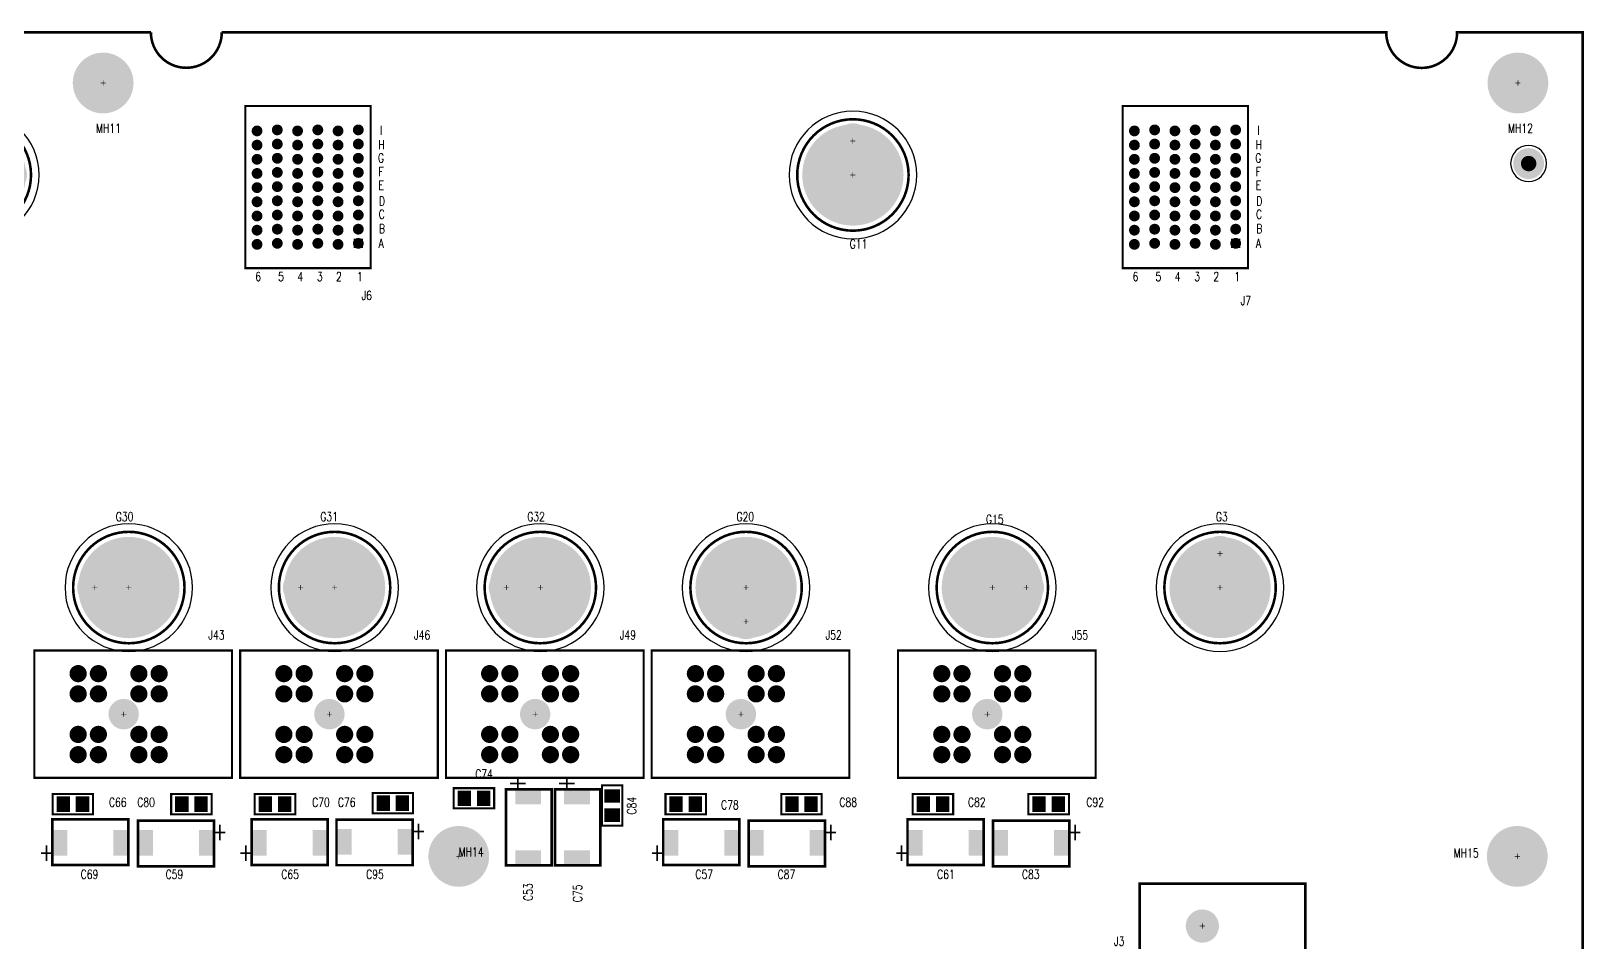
# Model space of a CAD drawing. Extents: x -1 to 432, y 0 to 280.
# Drawn here: x 278.6 to 431.9, y 189.6 to 279.5 of the extents above; entities that cross this region are included whole.
import ezdxf

# ---------------------------------------------------------------- set-up
doc = ezdxf.new("R2010")
doc.units = 0
doc.linetypes.add('KEEPOUT_00011000$0', pattern=[2, 1, 1])
doc.linetypes.add('KEEPOUT_00011110$0', pattern=[2, 1, 1])
for name, color, linetype in [('BOARD_OUTLINE_00', 2, 'CONTINUOUS'), ('DRIL_NPLTE_THRU_01', 176, 'CONTINUOUS'), ('DRIL_PLTE_THRU_01', 176, 'CONTINUOUS'), ('DRIL_SYMBOL', 2, 'CONTINUOUS'), ('KEEPOUT_-1', 2, 'CONTINUOUS'), ('PADS_INNER', 5, 'CONTINUOUS'), ('PADS_TOP', 5, 'CONTINUOUS'), ('PADS_XR_21', 4, 'CONTINUOUS'), ('PADS_XR_22', 4, 'CONTINUOUS'), ('PADS_XR_23', 4, 'CONTINUOUS'), ('PADS_XR_28', 4, 'CONTINUOUS'), ('PART_NAME_26', 255, 'CONTINUOUS'), ('PART_TOP_2DLINE_26', 222, 'CONTINUOUS'), ('PART_TOP_TEXT_26', 222, 'CONTINUOUS')]:
    doc.layers.add(name, color=color, linetype=linetype)
doc.styles.add('W0$127', font='simplex', dxfattribs={"width": 0.75})
doc.styles.add('W0$254', font='simplex', dxfattribs={"width": 0.75})

# ---------------------------------------------------------------- blocks, each defined once
blk = doc.blocks.new('BOARD_30791')
at = {"layer": 'BOARD_OUTLINE_00', "const_width": 0.254}
blk.add_lwpolyline([(0, 0), (431.8, 0), (431.8, 55.96999), (429.8, 55.96999, -1), (429.8, 62.96999), (431.8, 62.96999), (431.8, 165.94328), (429.79848, 165.94328, -1), (429.79848, 172.96638), (431.8, 172.96638), (431.8, 279.4), (419.4, 279.4), (419.40226, 279.39, -1), (412.4, 279.39), (412.4, 279.4), (297.399964, 279.4, -1), (290.399978, 279.4), (139.400026, 279.4, -1)], format="xyb", dxfattribs=at)
blk = doc.blocks.new('PART_BODY_TOP_1')
at = {"layer": 'KEEPOUT_-1', "linetype": 'KEEPOUT_00011000$0'}
blk.add_lwpolyline([(-6.3, 0, 1), (6.3, 0, 1)], format="xyb", close=True, dxfattribs=at)
at = {"layer": 'PART_TOP_2DLINE_26', "const_width": 0.254}
blk.add_lwpolyline([(5.5, 0, 1), (-5.5, 0, 1)], format="xyb", close=True, dxfattribs=at)
blk = doc.blocks.new('DRIL_SYMBOL_5$15')
at = {"layer": 'DRIL_SYMBOL', "const_width": 0.0508}
for points in [[(-0.254, 0), (0.254, 0)], [(0, -0.254), (0, 0.254)]]:
    blk.add_lwpolyline(points, dxfattribs=at)
blk = doc.blocks.new('DRIL_HOLE_5$15')
at = {"const_width": 2.575}
blk.add_lwpolyline([(-1.2875, 0, 1), (1.2875, 0, 1)], format="xyb", close=True, dxfattribs=at)
blk.add_blockref('DRIL_SYMBOL_5$15', (0, 0))
blk = doc.blocks.new('PAD_0')
at = {"const_width": 5}
blk.add_lwpolyline([(0, -2.5, 1), (0, 2.5, 1)], format="xyb", close=True, dxfattribs=at)
blk = doc.blocks.new('STK_TOP_181')
at = {"layer": 'DRIL_PLTE_THRU_01'}
blk.add_blockref('DRIL_HOLE_5$15', (0, 0), dxfattribs=at)
at = {"layer": 'PADS_INNER'}
blk.add_blockref('PAD_0', (0, 0), dxfattribs=at)
at = {"layer": 'PADS_TOP'}
blk.add_blockref('PAD_0', (0, 0), dxfattribs=at)
blk = doc.blocks.new('DRIL_SYMBOL_2$55')
at = {"layer": 'DRIL_SYMBOL', "const_width": 0.0508}
for points in [[(-0.254, 0), (0.254, 0)], [(0, -0.254), (0, 0.254)]]:
    blk.add_lwpolyline(points, dxfattribs=at)
blk = doc.blocks.new('DRIL_HOLE_2$55')
at = {"const_width": 1.275}
blk.add_lwpolyline([(-0.6375, 0, 1), (0.6375, 0, 1)], format="xyb", close=True, dxfattribs=at)
blk.add_blockref('DRIL_SYMBOL_2$55', (0, 0))
blk = doc.blocks.new('PAD_1')
at = {"const_width": 1.75}
blk.add_lwpolyline([(0, -0.875, 1), (0, 0.875, 1)], format="xyb", close=True, dxfattribs=at)
blk = doc.blocks.new('STK_TOP_182')
at = {"layer": 'DRIL_PLTE_THRU_01'}
blk.add_blockref('DRIL_HOLE_2$55', (0, 0), dxfattribs=at)
at = {"layer": 'PADS_INNER'}
blk.add_blockref('PAD_1', (0, 0), dxfattribs=at)
at = {"layer": 'PADS_TOP'}
blk.add_blockref('PAD_1', (0, 0), dxfattribs=at)
blk = doc.blocks.new('SYM_TOP_3')
for name, p in [('PART_BODY_TOP_1', (0, 0)), ('STK_TOP_181', (0, 0)), ('STK_TOP_182', (3.35, 0))]:
    blk.add_blockref(name, p)
blk = doc.blocks.new('PART_TOP_1')
blk.add_blockref('SYM_TOP_3', (0, 0))
at = {"layer": 'PART_NAME_26', "style": 'W0$127', "width": 0.75}
blk.add_text('G11', height=0.889, rotation=270, dxfattribs=at).set_placement((-7.26, 0.32))
blk = doc.blocks.new('PART_TOP_4')
blk.add_blockref('SYM_TOP_3', (0, 0))
at = {"layer": 'PART_NAME_26', "style": 'W0$127', "width": 0.75}
blk.add_text('G15', height=0.889, dxfattribs=at).set_placement((-0.628, 6.296))
blk = doc.blocks.new('PART_TOP_10')
blk.add_blockref('SYM_TOP_3', (0, 0))
at = {"layer": 'PART_NAME_26', "style": 'W0$127', "width": 0.75}
blk.add_text('G20', height=0.889, rotation=90, dxfattribs=at).set_placement((-6.55, -0.946))
blk = doc.blocks.new('PART_TOP_20')
blk.add_blockref('SYM_TOP_3', (0, 0))
at = {"layer": 'PART_NAME_26', "style": 'W0$127', "width": 0.75}
blk.add_text('G3', height=0.889, rotation=270, dxfattribs=at).set_placement((6.55, 0.412))
blk = doc.blocks.new('PART_TOP_21')
blk.add_blockref('SYM_TOP_3', (0, 0))
at = {"layer": 'PART_NAME_26', "style": 'W0$127', "width": 0.75}
blk.add_text('G30', height=0.889, rotation=180, dxfattribs=at).set_placement((1.29, -6.55))
blk = doc.blocks.new('PART_TOP_22')
blk.add_blockref('SYM_TOP_3', (0, 0))
at = {"layer": 'PART_NAME_26', "style": 'W0$127', "width": 0.75}
blk.add_text('G31', height=0.889, rotation=180, dxfattribs=at).set_placement((1.41, -6.55))
blk = doc.blocks.new('PART_TOP_23')
blk.add_blockref('SYM_TOP_3', (0, 0))
at = {"layer": 'PART_NAME_26', "style": 'W0$127', "width": 0.75}
blk.add_text('G32', height=0.889, rotation=180, dxfattribs=at).set_placement((1.29, -6.55))
blk = doc.blocks.new('PART_TOP_33')
blk.add_blockref('SYM_TOP_3', (0, 0))
at = {"layer": 'PART_NAME_26', "style": 'W0$127', "width": 0.75}
blk.add_text('G9', height=0.889, dxfattribs=at).set_placement((-0.518, -7.764))
blk = doc.blocks.new('SMOOTH_0$2032')
at = {"const_width": 0.1016}
blk.add_lwpolyline([(-0.0508, 0, 1), (0.0508, 0, 1)], format="xyb", close=True, dxfattribs=at)
blk = doc.blocks.new('PART_BODY_TOP_2')
at = {"layer": 'PART_TOP_2DLINE_26', "const_width": 0.2032}
blk.add_lwpolyline([(-6.2, 8), (6.2, 8), (6.2, -8), (-6.2, -8)], close=True, dxfattribs=at)
at = {"layer": 'PART_TOP_2DLINE_26'}
for p in [(-6.2, 8), (6.2, 8), (-6.2, -8), (6.2, -8)]:
    blk.add_blockref('SMOOTH_0$2032', p, dxfattribs=at)
at = {"layer": 'PART_TOP_TEXT_26', "style": 'W0$127', "width": 0.75}
for s, p in [('H', (6.9342, 3.7592)), ('I', (7.112, 5.1562)), ('G', (6.9088, 2.4384)), ('F', (6.9596, 1.0668)), ('E', (6.9596, -0.254)), ('D', (7.0104, -1.8288)), ('C', (6.985, -3.1242)), ('B', (7.0104, -4.5466)), ('A', (6.9596, -5.9944)), ('6', (-5.207, -9.271)), ('5', (-2.9464, -9.271)), ('4', (-1.0414, -9.271)), ('3', (0.889, -9.271)), ('2', (2.7686, -9.271)), ('1', (4.8514, -9.271))]:
    blk.add_text(s, height=0.889, dxfattribs=at).set_placement(p)
blk = doc.blocks.new('DRIL_SYMBOL_0$5')
at = {"layer": 'DRIL_SYMBOL', "const_width": 0.0508}
for points in [[(-0.254, 0), (0.254, 0)], [(0, -0.254), (0, 0.254)]]:
    blk.add_lwpolyline(points, dxfattribs=at)
blk = doc.blocks.new('DRIL_HOLE_0$5')
at = {"const_width": 0.25}
blk.add_lwpolyline([(-0.125, 0, 1), (0.125, 0, 1)], format="xyb", close=True, dxfattribs=at)
blk.add_blockref('DRIL_SYMBOL_0$5', (0, 0))
blk = doc.blocks.new('PAD_2')
at = {"const_width": 0.4572}
blk.add_lwpolyline([(0, -0.2286, 1), (0, 0.2286, 1)], format="xyb", close=True, dxfattribs=at)
blk = doc.blocks.new('PAD_3')
at = {"const_width": 0.5334}
blk.add_lwpolyline([(0, -0.2667, 1), (0, 0.2667, 1)], format="xyb", close=True, dxfattribs=at)
blk = doc.blocks.new('STK_TOP_374')
at = {"layer": 'DRIL_PLTE_THRU_01'}
blk.add_blockref('DRIL_HOLE_0$5', (0, 0), dxfattribs=at)
at = {"layer": 'PADS_INNER'}
blk.add_blockref('PAD_2', (0, 0), dxfattribs=at)
at = {"layer": 'PADS_TOP'}
blk.add_blockref('PAD_2', (0, 0), dxfattribs=at)
at = {"layer": 'PADS_XR_21'}
blk.add_blockref('PAD_3', (0, 0), dxfattribs=at)
at = {"layer": 'PADS_XR_28'}
blk.add_blockref('PAD_3', (0, 0), dxfattribs=at)
blk = doc.blocks.new('PAD_4')
at = {"const_width": 0.9144}
blk.add_lwpolyline([(-0.4572, 0), (0.4572, 0)], dxfattribs=at)
blk = doc.blocks.new('STK_TOP_377')
at = {"layer": 'DRIL_PLTE_THRU_01'}
blk.add_blockref('DRIL_HOLE_0$5', (0, 0), dxfattribs=at)
at = {"layer": 'PADS_INNER'}
blk.add_blockref('PAD_2', (0, 0), dxfattribs=at)
at = {"layer": 'PADS_TOP'}
blk.add_blockref('PAD_4', (0, 0), dxfattribs=at)
at = {"layer": 'PADS_XR_21'}
blk.add_blockref('PAD_3', (0, 0), dxfattribs=at)
at = {"layer": 'PADS_XR_28'}
blk.add_blockref('PAD_3', (0, 0), dxfattribs=at)
blk = doc.blocks.new('SYM_TOP_4')
for name, p in [('PART_BODY_TOP_2', (0, 0)), ('STK_TOP_374', (-3.029204, 5.65)), ('STK_TOP_374', (0.970788, 5.65)), ('STK_TOP_374', (4.97078, 5.65)), ('STK_TOP_374', (-5.0292, 5.55)), ('STK_TOP_374', (-5.0292, 4.15)), ('STK_TOP_374', (-3.029204, 4.25)), ('STK_TOP_374', (-1.029208, 5.55)), ('STK_TOP_374', (-1.029208, 4.15)), ('STK_TOP_374', (0.970788, 4.25)), ('STK_TOP_374', (2.970784, 5.55)), ('STK_TOP_374', (2.970784, 4.15)), ('STK_TOP_374', (4.97078, 4.25)), ('STK_TOP_374', (-5.0292, 2.75)), ('STK_TOP_374', (-3.029204, 2.85)), ('STK_TOP_374', (-1.029208, 2.75)), ('STK_TOP_374', (0.970788, 2.85)), ('STK_TOP_374', (2.970784, 2.75)), ('STK_TOP_374', (4.97078, 2.85)), ('STK_TOP_374', (-5.0292, 1.35)), ('STK_TOP_374', (-3.029204, 1.45)), ('STK_TOP_374', (-1.029208, 1.35)), ('STK_TOP_374', (0.970788, 1.45)), ('STK_TOP_374', (2.970784, 1.35)), ('STK_TOP_374', (4.97078, 1.45)), ('STK_TOP_374', (-5.0292, -0.05)), ('STK_TOP_374', (-3.029204, 0.05)), ('STK_TOP_374', (-1.029208, -0.05)), ('STK_TOP_374', (0.970788, 0.05)), ('STK_TOP_374', (2.970784, -0.05)), ('STK_TOP_374', (4.97078, 0.05)), ('STK_TOP_374', (-5.0292, -1.45)), ('STK_TOP_374', (-3.029204, -1.35)), ('STK_TOP_374', (-1.029208, -1.45)), ('STK_TOP_374', (0.970788, -1.35)), ('STK_TOP_374', (2.970784, -1.45)), ('STK_TOP_374', (4.97078, -1.35)), ('STK_TOP_374', (-5.0292, -2.85)), ('STK_TOP_374', (-3.029204, -2.75)), ('STK_TOP_374', (-1.029208, -2.85)), ('STK_TOP_374', (0.970788, -2.75)), ('STK_TOP_374', (2.970784, -2.85)), ('STK_TOP_374', (4.97078, -2.75)), ('STK_TOP_374', (-5.0292, -4.25)), ('STK_TOP_374', (-3.029204, -4.15)), ('STK_TOP_374', (-1.029208, -4.25)), ('STK_TOP_374', (0.970788, -4.15)), ('STK_TOP_374', (2.970784, -4.25)), ('STK_TOP_374', (4.97078, -4.15)), ('STK_TOP_374', (-5.0292, -5.65)), ('STK_TOP_374', (-3.029204, -5.55)), ('STK_TOP_374', (-1.029208, -5.65)), ('STK_TOP_374', (0.970788, -5.55)), ('STK_TOP_374', (2.970784, -5.65)), ('STK_TOP_377', (4.97078, -5.55))]:
    blk.add_blockref(name, p)
blk = doc.blocks.new('PART_TOP_36')
blk.add_blockref('SYM_TOP_4', (0, 0))
at = {"layer": 'PART_NAME_26', "style": 'W0$127', "width": 0.75}
blk.add_text('J6', height=0.889, dxfattribs=at).set_placement((5.29, -11.136))
blk = doc.blocks.new('PART_TOP_37')
blk.add_blockref('SYM_TOP_4', (0, 0))
at = {"layer": 'PART_NAME_26', "style": 'W0$127', "width": 0.75}
blk.add_text('J7', height=0.889, dxfattribs=at).set_placement((5.458, -11.644))
blk = doc.blocks.new('SMOOTH_0$254')
at = {"const_width": 0.127}
blk.add_lwpolyline([(-0.0635, 0, 1), (0.0635, 0, 1)], format="xyb", close=True, dxfattribs=at)
blk = doc.blocks.new('PART_BODY_TOP_8')
at = {"layer": 'PART_TOP_2DLINE_26', "const_width": 0.254}
blk.add_lwpolyline([(-68.960746, 10.181336), (4.191254, 10.181336), (4.191254, -6.201664), (-68.960746, -6.201664)], close=True, dxfattribs=at)
at = {"layer": 'PART_TOP_2DLINE_26'}
for p in [(-68.960746, 10.181336), (4.191254, 10.181336), (-68.960746, -6.201664), (4.191254, -6.201664)]:
    blk.add_blockref('SMOOTH_0$254', p, dxfattribs=at)
blk = doc.blocks.new('DRIL_SYMBOL_1$01981')
at = {"layer": 'DRIL_SYMBOL', "const_width": 0.0508}
for points in [[(-0.254, 0), (0.254, 0)], [(0, -0.254), (0, 0.254)]]:
    blk.add_lwpolyline(points, dxfattribs=at)
blk = doc.blocks.new('DRIL_HOLE_1$01981')
at = {"const_width": 0.509905}
blk.add_lwpolyline([(-0.254952, 0, 1), (0.254952, 0, 1)], format="xyb", close=True, dxfattribs=at)
blk.add_blockref('DRIL_SYMBOL_1$01981', (0, 0))
blk = doc.blocks.new('PAD_8')
at = {"const_width": 0.827405}
blk.add_lwpolyline([(0, -0.413702, 1), (0, 0.413702, 1)], format="xyb", close=True, dxfattribs=at)
blk = doc.blocks.new('PAD_9')
at = {"const_width": 0.903605}
blk.add_lwpolyline([(0, -0.451802, 1), (0, 0.451802, 1)], format="xyb", close=True, dxfattribs=at)
blk = doc.blocks.new('STK_TOP_3')
at = {"layer": 'DRIL_PLTE_THRU_01'}
blk.add_blockref('DRIL_HOLE_1$01981', (0, 0), dxfattribs=at)
at = {"layer": 'PADS_INNER'}
blk.add_blockref('PAD_8', (0, 0), dxfattribs=at)
at = {"layer": 'PADS_TOP'}
blk.add_blockref('PAD_8', (0, 0), dxfattribs=at)
at = {"layer": 'PADS_XR_21'}
blk.add_blockref('PAD_9', (0, 0), dxfattribs=at)
at = {"layer": 'PADS_XR_28'}
blk.add_blockref('PAD_9', (0, 0), dxfattribs=at)
blk = doc.blocks.new('DRIL_SYMBOL_2$489962')
at = {"layer": 'DRIL_SYMBOL', "const_width": 0.0508}
for points in [[(-0.254, 0), (0.254, 0)], [(0, -0.254), (0, 0.254)]]:
    blk.add_lwpolyline(points, dxfattribs=at)
blk = doc.blocks.new('DRIL_HOLE_2$489962')
at = {"const_width": 1.24498}
blk.add_lwpolyline([(-0.62249, 0, 1), (0.62249, 0, 1)], format="xyb", close=True, dxfattribs=at)
blk.add_blockref('DRIL_SYMBOL_2$489962', (0, 0))
blk = doc.blocks.new('PAD_10')
at = {"const_width": 1.56248}
blk.add_lwpolyline([(0, -0.78124, 1), (0, 0.78124, 1)], format="xyb", close=True, dxfattribs=at)
blk = doc.blocks.new('PAD_11')
at = {"const_width": 1.63868}
blk.add_lwpolyline([(0, -0.81934, 1), (0, 0.81934, 1)], format="xyb", close=True, dxfattribs=at)
blk = doc.blocks.new('STK_TOP_4')
at = {"layer": 'DRIL_PLTE_THRU_01'}
blk.add_blockref('DRIL_HOLE_2$489962', (0, 0), dxfattribs=at)
at = {"layer": 'PADS_INNER'}
blk.add_blockref('PAD_10', (0, 0), dxfattribs=at)
at = {"layer": 'PADS_TOP'}
blk.add_blockref('PAD_10', (0, 0), dxfattribs=at)
at = {"layer": 'PADS_XR_21'}
blk.add_blockref('PAD_11', (0, 0), dxfattribs=at)
at = {"layer": 'PADS_XR_28'}
blk.add_blockref('PAD_11', (0, 0), dxfattribs=at)
blk = doc.blocks.new('SYM_TOP_10')
for name, p in [('PART_BODY_TOP_8', (0, 0)), ('STK_TOP_3', (-58.424572, 5.660136)), ('STK_TOP_3', (-55.884572, 5.660136)), ('STK_TOP_3', (-52.074572, 5.660136)), ('STK_TOP_3', (-49.534572, 5.660136)), ('STK_TOP_3', (-45.724572, 5.660136)), ('STK_TOP_3', (-43.184572, 5.660136)), ('STK_TOP_3', (-39.374572, 5.660136)), ('STK_TOP_3', (-36.834572, 5.660136)), ('STK_TOP_3', (-33.654746, 5.660136)), ('STK_TOP_3', (-31.114746, 5.660136)), ('STK_TOP_3', (-27.939746, 5.660136)), ('STK_TOP_3', (-25.399746, 5.660136)), ('STK_TOP_3', (-21.589746, 5.660136)), ('STK_TOP_3', (-19.049746, 5.660136)), ('STK_TOP_3', (-15.239746, 5.660136)), ('STK_TOP_3', (-12.699746, 5.660136)), ('STK_TOP_3', (-8.889746, 5.660136)), ('STK_TOP_3', (-6.349746, 5.660136)), ('STK_TOP_3', (-58.424572, 3.120136)), ('STK_TOP_3', (-55.884572, 3.120136)), ('STK_TOP_3', (-52.074572, 3.120136)), ('STK_TOP_3', (-49.534572, 3.120136)), ('STK_TOP_3', (-45.724572, 3.120136)), ('STK_TOP_3', (-43.184572, 3.120136)), ('STK_TOP_3', (-39.374572, 3.120136)), ('STK_TOP_3', (-36.834572, 3.120136)), ('STK_TOP_3', (-33.654746, 3.120136)), ('STK_TOP_3', (-31.114746, 3.120136)), ('STK_TOP_3', (-27.939746, 3.120136)), ('STK_TOP_3', (-25.399746, 3.120136)), ('STK_TOP_3', (-21.589746, 3.120136)), ('STK_TOP_3', (-19.049746, 3.120136)), ('STK_TOP_3', (-15.239746, 3.120136)), ('STK_TOP_3', (-12.699746, 3.120136)), ('STK_TOP_3', (-8.889746, 3.120136)), ('STK_TOP_3', (-6.349746, 3.120136)), ('STK_TOP_4', (-64.769746, 0)), ('STK_TOP_4', (0, 0)), ('STK_TOP_3', (-58.424572, 0.580136)), ('STK_TOP_3', (-55.884572, 0.580136)), ('STK_TOP_3', (-52.074572, 0.580136)), ('STK_TOP_3', (-49.534572, 0.580136)), ('STK_TOP_3', (-45.724572, 0.580136)), ('STK_TOP_3', (-43.184572, 0.580136)), ('STK_TOP_3', (-39.374572, 0.580136)), ('STK_TOP_3', (-36.834572, 0.580136)), ('STK_TOP_3', (-33.654746, 0.580136)), ('STK_TOP_3', (-31.114746, 0.580136)), ('STK_TOP_3', (-27.939746, 0.580136)), ('STK_TOP_3', (-25.399746, 0.580136)), ('STK_TOP_3', (-21.589746, 0.580136)), ('STK_TOP_3', (-19.049746, 0.580136)), ('STK_TOP_3', (-15.239746, 0.580136)), ('STK_TOP_3', (-12.699746, 0.580136)), ('STK_TOP_3', (-8.889746, 0.580136)), ('STK_TOP_3', (-6.349746, 0.580136)), ('STK_TOP_3', (-58.424572, -1.959864)), ('STK_TOP_3', (-55.884572, -1.959864)), ('STK_TOP_3', (-52.074572, -1.959864)), ('STK_TOP_3', (-49.534572, -1.959864)), ('STK_TOP_3', (-45.724572, -1.959864)), ('STK_TOP_3', (-43.184572, -1.959864)), ('STK_TOP_3', (-39.374572, -1.959864)), ('STK_TOP_3', (-36.834572, -1.959864)), ('STK_TOP_3', (-33.654746, -1.959864)), ('STK_TOP_3', (-31.114746, -1.959864)), ('STK_TOP_3', (-27.939746, -1.959864)), ('STK_TOP_3', (-25.399746, -1.959864)), ('STK_TOP_3', (-21.589746, -1.959864)), ('STK_TOP_3', (-19.049746, -1.959864)), ('STK_TOP_3', (-15.239746, -1.959864)), ('STK_TOP_3', (-12.699746, -1.959864)), ('STK_TOP_3', (-8.889746, -1.959864)), ('STK_TOP_3', (-6.349746, -1.959864))]:
    blk.add_blockref(name, p)
blk = doc.blocks.new('PART_TOP_82')
blk.add_blockref('SYM_TOP_10', (0, 0))
at = {"layer": 'PART_NAME_26', "style": 'W0$127', "width": 0.75}
blk.add_text('J3', height=0.889, rotation=90, dxfattribs=at).set_placement((-62.83, -8.724))
blk = doc.blocks.new('PART_BODY_TOP_30796')
at = {"layer": 'PART_TOP_2DLINE_26', "const_width": 0.254}
blk.add_lwpolyline([(-3.7592, 2.3114), (3.7592, 2.3114), (3.7592, -2.1844), (-3.7592, -2.1844)], close=True, dxfattribs=at)
at = {"layer": 'PART_TOP_2DLINE_26'}
for p in [(-3.7592, 2.3114), (3.7592, 2.3114), (-3.7592, -2.1844), (3.7592, -2.1844)]:
    blk.add_blockref('SMOOTH_0$254', p, dxfattribs=at)
at = {"layer": 'PART_TOP_TEXT_26', "style": 'W0$254', "width": 0.75}
blk.add_text('+', height=1.778, dxfattribs=at).set_placement((-5.08, -1.778))
blk = doc.blocks.new('DRIL_HOLE_0')
blk.add_lwpolyline([(0, 0, 1), (0, 0, 1)], format="xyb", close=True)
blk = doc.blocks.new('PAD_12')
blk.add_lwpolyline([(0, 0, 1), (0, 0, 1)], format="xyb", close=True)
blk = doc.blocks.new('PAD_13')
at = {"const_width": 1.4524}
blk.add_lwpolyline([(-1.2762, 0), (1.2762, 0)], dxfattribs=at)
blk = doc.blocks.new('PAD_14')
at = {"const_width": 1.3}
blk.add_lwpolyline([(-1.2, 0), (1.2, 0)], dxfattribs=at)
blk = doc.blocks.new('STK_TOP_130')
at = {"layer": 'DRIL_NPLTE_THRU_01'}
blk.add_blockref('DRIL_HOLE_0', (0, 0), dxfattribs=at)
at = {"layer": 'PADS_INNER'}
blk.add_blockref('PAD_12', (0, 0), dxfattribs=at)
at = {"layer": 'PADS_TOP', "rotation": 90}
blk.add_blockref('PAD_14', (0, 0), dxfattribs=at)
at = {"layer": 'PADS_XR_21', "rotation": 90}
blk.add_blockref('PAD_13', (0, 0), dxfattribs=at)
at = {"layer": 'PADS_XR_23', "rotation": 90}
blk.add_blockref('PAD_14', (0, 0), dxfattribs=at)
blk = doc.blocks.new('SYM_TOP_13')
for name, p in [('PART_BODY_TOP_30796', (0, 0)), ('STK_TOP_130', (-2.9972, 0)), ('STK_TOP_130', (3.0028, 0))]:
    blk.add_blockref(name, p)
blk = doc.blocks.new('PART_TOP_109')
blk.add_blockref('SYM_TOP_13', (0, 0))
at = {"layer": 'PART_NAME_26', "style": 'W0$127', "width": 0.75}
blk.add_text('C53', height=0.889, rotation=180, dxfattribs=at).set_placement((7.26186, 0.43942))
blk = doc.blocks.new('PART_TOP_111')
blk.add_blockref('SYM_TOP_13', (0, 0))
at = {"layer": 'PART_NAME_26', "style": 'W0$127', "width": 0.75}
blk.add_text('C57', height=0.889, dxfattribs=at).set_placement((-0.57658, -3.556))
blk = doc.blocks.new('PART_TOP_112')
blk.add_blockref('SYM_TOP_13', (0, 0))
at = {"layer": 'PART_NAME_26', "style": 'W0$127', "width": 0.75}
blk.add_text('C59', height=0.889, rotation=180, dxfattribs=at).set_placement((1.03, 3.56))
blk = doc.blocks.new('PART_TOP_113')
blk.add_blockref('SYM_TOP_13', (0, 0))
at = {"layer": 'PART_NAME_26', "style": 'W0$127', "width": 0.75}
blk.add_text('C61', height=0.889, dxfattribs=at).set_placement((-0.83058, -3.556))
blk = doc.blocks.new('PART_TOP_115')
blk.add_blockref('SYM_TOP_13', (0, 0))
at = {"layer": 'PART_NAME_26', "style": 'W0$127', "width": 0.75}
blk.add_text('C65', height=0.889, dxfattribs=at).set_placement((-0.83058, -3.556))
blk = doc.blocks.new('PART_TOP_117')
blk.add_blockref('SYM_TOP_13', (0, 0))
at = {"layer": 'PART_NAME_26', "style": 'W0$127', "width": 0.75}
blk.add_text('C69', height=0.889, dxfattribs=at).set_placement((-0.95758, -3.556))
blk = doc.blocks.new('PART_TOP_124')
blk.add_blockref('SYM_TOP_13', (0, 0))
at = {"layer": 'PART_NAME_26', "style": 'W0$127', "width": 0.75}
blk.add_text('C83', height=0.889, rotation=180, dxfattribs=at).set_placement((0.91, 3.56))
blk = doc.blocks.new('PART_TOP_126')
blk.add_blockref('SYM_TOP_13', (0, 0))
at = {"layer": 'PART_NAME_26', "style": 'W0$127', "width": 0.75}
blk.add_text('C87', height=0.889, rotation=180, dxfattribs=at).set_placement((0.91, 3.56))
blk = doc.blocks.new('PART_TOP_128')
blk.add_blockref('SYM_TOP_13', (0, 0))
at = {"layer": 'PART_NAME_26', "style": 'W0$127', "width": 0.75}
blk.add_text('C75', height=0.889, rotation=180, dxfattribs=at).set_placement((7.38886, 0.49022))
blk = doc.blocks.new('PART_TOP_130')
blk.add_blockref('SYM_TOP_13', (0, 0))
at = {"layer": 'PART_NAME_26', "style": 'W0$127', "width": 0.75}
blk.add_text('C95', height=0.889, rotation=180, dxfattribs=at).set_placement((0.83, 3.66))
blk = doc.blocks.new('PART_BODY_TOP_30799')
at = {"layer": 'PART_TOP_2DLINE_26', "const_width": 0.2032}
blk.add_lwpolyline([(-1.999996, -0.999998), (1.999996, -0.999998), (1.999996, 0.999998), (-1.999996, 0.999998), (-1.999996, -0.999998)], dxfattribs=at)
at = {"layer": 'PART_TOP_2DLINE_26'}
for p in [(-1.999996, 0.999998), (1.999996, 0.999998), (-1.999996, -0.999998), (-1.999996, -0.999998), (1.999996, -0.999998)]:
    blk.add_blockref('SMOOTH_0$2032', p, dxfattribs=at)
blk = doc.blocks.new('PAD_15')
at = {"const_width": 1.321}
blk.add_lwpolyline([(-0.762, 0), (0.762, 0)], dxfattribs=at)
blk = doc.blocks.new('STK_TOP_54')
at = {"layer": 'DRIL_PLTE_THRU_01'}
blk.add_blockref('DRIL_HOLE_0', (0, 0), dxfattribs=at)
at = {"layer": 'PADS_INNER'}
blk.add_blockref('PAD_12', (0, 0), dxfattribs=at)
at = {"layer": 'PADS_TOP', "rotation": 90}
blk.add_blockref('PAD_15', (0, 0), dxfattribs=at)
blk = doc.blocks.new('SYM_TOP_16')
for name, p in [('PART_BODY_TOP_30799', (0, 0)), ('STK_TOP_54', (-0.94996, 0)), ('STK_TOP_54', (0.94996, 0))]:
    blk.add_blockref(name, p)
blk = doc.blocks.new('PART_TOP_245')
blk.add_blockref('SYM_TOP_16', (0, 0))
at = {"layer": 'PART_NAME_26', "style": 'W0$127', "width": 0.75}
blk.add_text('C66', height=0.889, dxfattribs=at).set_placement((3.56362, -0.254))
blk = doc.blocks.new('PART_TOP_247')
blk.add_blockref('SYM_TOP_16', (0, 0))
at = {"layer": 'PART_NAME_26', "style": 'W0$127', "width": 0.75}
blk.add_text('C70', height=0.889, dxfattribs=at).set_placement((3.66522, -0.254))
blk = doc.blocks.new('PART_TOP_249')
blk.add_blockref('SYM_TOP_16', (0, 0))
at = {"layer": 'PART_NAME_26', "style": 'W0$127', "width": 0.75}
blk.add_text('C74', height=0.889, rotation=180, dxfattribs=at).set_placement((-0.13, -1.95))
blk = doc.blocks.new('PART_TOP_250')
blk.add_blockref('SYM_TOP_16', (0, 0))
at = {"layer": 'PART_NAME_26', "style": 'W0$127', "width": 0.75}
blk.add_text('C76', height=0.889, rotation=180, dxfattribs=at).set_placement((5.42798, 0.3556))
blk = doc.blocks.new('PART_TOP_251')
blk.add_blockref('SYM_TOP_16', (0, 0))
at = {"layer": 'PART_NAME_26', "style": 'W0$127', "width": 0.75}
blk.add_text('C78', height=0.889, dxfattribs=at).set_placement((3.48742, -0.508))
blk = doc.blocks.new('PART_TOP_252')
blk.add_blockref('SYM_TOP_16', (0, 0))
at = {"layer": 'PART_NAME_26', "style": 'W0$127', "width": 0.75}
blk.add_text('C80', height=0.889, rotation=180, dxfattribs=at).set_placement((5.35178, 0.254))
blk = doc.blocks.new('PART_TOP_253')
blk.add_blockref('SYM_TOP_16', (0, 0))
at = {"layer": 'PART_NAME_26', "style": 'W0$127', "width": 0.75}
blk.add_text('C82', height=0.889, dxfattribs=at).set_placement((3.46202, -0.254))
blk = doc.blocks.new('PART_TOP_254')
blk.add_blockref('SYM_TOP_16', (0, 0))
at = {"layer": 'PART_NAME_26', "style": 'W0$127', "width": 0.75}
blk.add_text('C84', height=0.889, rotation=180, dxfattribs=at).set_placement((0.89, 2.37))
blk = doc.blocks.new('PART_TOP_256')
blk.add_blockref('SYM_TOP_16', (0, 0))
at = {"layer": 'PART_NAME_26', "style": 'W0$127', "width": 0.75}
blk.add_text('C88', height=0.889, rotation=180, dxfattribs=at).set_placement((-3.74, 0.25))
blk = doc.blocks.new('PART_TOP_258')
blk.add_blockref('SYM_TOP_16', (0, 0))
at = {"layer": 'PART_NAME_26', "style": 'W0$127', "width": 0.75}
blk.add_text('C92', height=0.889, rotation=180, dxfattribs=at).set_placement((-3.72, 0.25))
blk = doc.blocks.new('DRIL_SYMBOL_3$5')
at = {"layer": 'DRIL_SYMBOL', "const_width": 0.0508}
for points in [[(-0.254, 0), (0.254, 0)], [(0, -0.254), (0, 0.254)]]:
    blk.add_lwpolyline(points, dxfattribs=at)
blk = doc.blocks.new('DRIL_HOLE_3$5')
at = {"const_width": 1.75}
blk.add_lwpolyline([(-0.875, 0, 1), (0.875, 0, 1)], format="xyb", close=True, dxfattribs=at)
blk.add_blockref('DRIL_SYMBOL_3$5', (0, 0))
blk = doc.blocks.new('PAD_18')
at = {"const_width": 3}
blk.add_lwpolyline([(0, -1.5, 1), (0, 1.5, 1)], format="xyb", close=True, dxfattribs=at)
blk = doc.blocks.new('STK_TOP_206')
at = {"layer": 'DRIL_PLTE_THRU_01'}
blk.add_blockref('DRIL_HOLE_3$5', (0, 0), dxfattribs=at)
at = {"layer": 'PADS_INNER'}
blk.add_blockref('PAD_18', (0, 0), dxfattribs=at)
at = {"layer": 'PADS_TOP'}
blk.add_blockref('PAD_18', (0, 0), dxfattribs=at)
blk = doc.blocks.new('SYM_TOP_11')
blk.add_blockref('STK_TOP_206', (0, 0))
blk = doc.blocks.new('PART_TOP_348')
blk.add_blockref('SYM_TOP_11', (0, 0))
at = {"layer": 'PART_NAME_26', "style": 'W0$127', "width": 0.75}
blk.add_text('MH11', height=0.889, dxfattribs=at).set_placement((-0.6985, -4.906))
blk = doc.blocks.new('PART_TOP_349')
blk.add_blockref('SYM_TOP_11', (0, 0))
at = {"layer": 'PART_NAME_26', "style": 'W0$127', "width": 0.75}
blk.add_text('MH12', height=0.889, dxfattribs=at).set_placement((-0.97282, -4.906))
blk = doc.blocks.new('PART_TOP_350')
blk.add_blockref('SYM_TOP_11', (0, 0))
at = {"layer": 'PART_NAME_26', "style": 'W0$127', "width": 0.75}
blk.add_text('MH14', height=0.889, dxfattribs=at).set_placement((0, 0))
blk = doc.blocks.new('PART_TOP_351')
blk.add_blockref('SYM_TOP_11', (0, 0))
at = {"layer": 'PART_NAME_26', "style": 'W0$127', "width": 0.75}
blk.add_text('MH15', height=0.889, dxfattribs=at).set_placement((-6.27126, -0.10414))
blk = doc.blocks.new('PART_BODY_TOP_30801')
at = {"layer": 'PART_TOP_2DLINE_26', "const_width": 0.2032}
blk.add_lwpolyline([(-6.28701, 10.71), (6.28599, 10.71), (6.285992, -8.8138), (-6.287008, -8.8138)], close=True, dxfattribs=at)
at = {"layer": 'PART_TOP_2DLINE_26'}
for p in [(-6.28701, 10.71), (6.28599, 10.71), (-6.287008, -8.8138), (6.285992, -8.8138)]:
    blk.add_blockref('SMOOTH_0$2032', p, dxfattribs=at)
blk = doc.blocks.new('DRIL_SYMBOL_0$8')
at = {"layer": 'DRIL_SYMBOL', "const_width": 0.0508}
for points in [[(-0.254, 0), (0.254, 0)], [(0, -0.254), (0, 0.254)]]:
    blk.add_lwpolyline(points, dxfattribs=at)
blk = doc.blocks.new('DRIL_HOLE_0$8')
at = {"const_width": 0.4}
blk.add_lwpolyline([(-0.2, 0, 1), (0.2, 0, 1)], format="xyb", close=True, dxfattribs=at)
blk.add_blockref('DRIL_SYMBOL_0$8', (0, 0))
blk = doc.blocks.new('PAD_19')
at = {"const_width": 0.75}
blk.add_lwpolyline([(0, -0.375, 1), (0, 0.375, 1)], format="xyb", close=True, dxfattribs=at)
blk = doc.blocks.new('PAD_20')
at = {"const_width": 0.85}
blk.add_lwpolyline([(0, -0.425, 1), (0, 0.425, 1)], format="xyb", close=True, dxfattribs=at)
blk = doc.blocks.new('STK_TOP_174')
at = {"layer": 'DRIL_PLTE_THRU_01'}
blk.add_blockref('DRIL_HOLE_0$8', (0, 0), dxfattribs=at)
at = {"layer": 'PADS_INNER'}
blk.add_blockref('PAD_19', (0, 0), dxfattribs=at)
at = {"layer": 'PADS_TOP'}
blk.add_blockref('PAD_19', (0, 0), dxfattribs=at)
at = {"layer": 'PADS_XR_21'}
blk.add_blockref('PAD_20', (0, 0), dxfattribs=at)
at = {"layer": 'PADS_XR_28'}
blk.add_blockref('PAD_20', (0, 0), dxfattribs=at)
blk = doc.blocks.new('DRIL_SYMBOL_2$1')
at = {"layer": 'DRIL_SYMBOL', "const_width": 0.0508}
for points in [[(-0.254, 0), (0.254, 0)], [(0, -0.254), (0, 0.254)]]:
    blk.add_lwpolyline(points, dxfattribs=at)
blk = doc.blocks.new('DRIL_HOLE_2$1')
at = {"const_width": 1.05}
blk.add_lwpolyline([(-0.525, 0, 1), (0.525, 0, 1)], format="xyb", close=True, dxfattribs=at)
blk.add_blockref('DRIL_SYMBOL_2$1', (0, 0))
blk = doc.blocks.new('PAD_21')
at = {"const_width": 1.4}
blk.add_lwpolyline([(0, -0.7, 1), (0, 0.7, 1)], format="xyb", close=True, dxfattribs=at)
blk = doc.blocks.new('PAD_5')
at = {"const_width": 1.5}
blk.add_lwpolyline([(0, -0.75, 1), (0, 0.75, 1)], format="xyb", close=True, dxfattribs=at)
blk = doc.blocks.new('STK_TOP_175')
at = {"layer": 'DRIL_PLTE_THRU_01'}
blk.add_blockref('DRIL_HOLE_2$1', (0, 0), dxfattribs=at)
at = {"layer": 'PADS_INNER'}
blk.add_blockref('PAD_21', (0, 0), dxfattribs=at)
at = {"layer": 'PADS_TOP'}
blk.add_blockref('PAD_21', (0, 0), dxfattribs=at)
at = {"layer": 'PADS_XR_21'}
blk.add_blockref('PAD_5', (0, 0), dxfattribs=at)
at = {"layer": 'PADS_XR_28'}
blk.add_blockref('PAD_5', (0, 0), dxfattribs=at)
blk = doc.blocks.new('SYM_TOP_18')
for name, p in [('PART_BODY_TOP_30801', (0, 0)), ('STK_TOP_174', (-4.00101, 3.5052)), ('STK_TOP_174', (-2.001012, 3.5052)), ('STK_TOP_174', (1.99898, 3.5052)), ('STK_TOP_174', (3.998976, 3.5052)), ('STK_TOP_174', (-4.001008, 1.505204)), ('STK_TOP_174', (-2.001012, 1.505204)), ('STK_TOP_174', (1.99898, 1.505204)), ('STK_TOP_174', (3.998976, 1.505204)), ('STK_TOP_175', (0, 0)), ('STK_TOP_174', (-4.00101, -2.49479)), ('STK_TOP_174', (-2.001012, -2.494788)), ('STK_TOP_174', (1.99898, -2.49479)), ('STK_TOP_174', (3.998976, -2.494788)), ('STK_TOP_174', (-4.001008, -4.494784)), ('STK_TOP_174', (-2.001012, -4.494784)), ('STK_TOP_174', (1.99898, -4.494784)), ('STK_TOP_174', (3.998976, -4.494784))]:
    blk.add_blockref(name, p)
blk = doc.blocks.new('PART_TOP_380')
blk.add_blockref('SYM_TOP_18', (0, 0))
at = {"layer": 'PART_NAME_26', "style": 'W0$127', "width": 0.75}
blk.add_text('J43', height=0.889, rotation=90, dxfattribs=at).set_placement((-7.37, 8.36))
blk = doc.blocks.new('PART_TOP_381')
blk.add_blockref('SYM_TOP_18', (0, 0))
at = {"layer": 'PART_NAME_26', "style": 'W0$127', "width": 0.75}
blk.add_text('J46', height=0.889, rotation=90, dxfattribs=at).set_placement((-7.37, 8.36))
blk = doc.blocks.new('PART_TOP_382')
blk.add_blockref('SYM_TOP_18', (0, 0))
at = {"layer": 'PART_NAME_26', "style": 'W0$127', "width": 0.75}
blk.add_text('J49', height=0.889, rotation=90, dxfattribs=at).set_placement((-7.37, 8.36))
blk = doc.blocks.new('PART_TOP_383')
blk.add_blockref('SYM_TOP_18', (0, 0))
at = {"layer": 'PART_NAME_26', "style": 'W0$127', "width": 0.75}
blk.add_text('J52', height=0.889, rotation=90, dxfattribs=at).set_placement((-7.37, 8.36))
blk = doc.blocks.new('PART_TOP_384')
blk.add_blockref('SYM_TOP_18', (0, 0))
at = {"layer": 'PART_NAME_26', "style": 'W0$127', "width": 0.75}
blk.add_text('J55', height=0.889, rotation=90, dxfattribs=at).set_placement((-7.37, 8.36))
blk = doc.blocks.new('PART_BODY_TOP_31840')
at = {"layer": 'KEEPOUT_-1', "linetype": 'KEEPOUT_00011110$0'}
blk.add_lwpolyline([(-1.778, 0, 1), (1.778, 0, 1)], format="xyb", close=True, dxfattribs=at)
blk = doc.blocks.new('PAD_23')
at = {"const_width": 1.524}
blk.add_lwpolyline([(0, -0.762, 1), (0, 0.762, 1)], format="xyb", close=True, dxfattribs=at)
blk = doc.blocks.new('PAD_22')
at = {"const_width": 0.762}
blk.add_lwpolyline([(0, -0.381, 1), (0, 0.381, 1)], format="xyb", close=True, dxfattribs=at)
blk = doc.blocks.new('STK_TOP_372')
at = {"layer": 'DRIL_PLTE_THRU_01'}
blk.add_blockref('DRIL_HOLE_0', (0, 0), dxfattribs=at)
at = {"layer": 'PADS_INNER'}
blk.add_blockref('PAD_12', (0, 0), dxfattribs=at)
at = {"layer": 'PADS_TOP'}
blk.add_blockref('PAD_22', (0, 0), dxfattribs=at)
at = {"layer": 'PADS_XR_21'}
blk.add_blockref('PAD_23', (0, 0), dxfattribs=at)
at = {"layer": 'PADS_XR_22'}
blk.add_blockref('PAD_12', (0, 0), dxfattribs=at)
at = {"layer": 'PADS_XR_23'}
blk.add_blockref('PAD_12', (0, 0), dxfattribs=at)
at = {"layer": 'PADS_XR_28'}
blk.add_blockref('PAD_23', (0, 0), dxfattribs=at)
blk = doc.blocks.new('SYM_TOP_22')
for name in ['PART_BODY_TOP_31840', 'STK_TOP_372']:
    blk.add_blockref(name, (0, 0))
blk = doc.blocks.new('PART_TOP_385')
blk.add_blockref('SYM_TOP_22', (0, 0))

msp = doc.modelspace()

# ---------------------------------------------------------------- block references
for name, p in [('BOARD_30791', (0, 0)), ('PART_TOP_348', (285.6865, 274.4)), ('PART_TOP_349', (425.40682, 274.4)), ('PART_TOP_33', (273.06, 265.32)), ('PART_TOP_36', (305.9139, 264.12)), ('PART_TOP_37', (392.56, 264.12)), ('PART_TOP_385', (426.466, 266.446)), ('PART_TOP_4', (373.5, 224.59)), ('PART_TOP_245', (282.69438, 203.2)), ('PART_TOP_247', (302.65878, 203.2)), ('PART_TOP_251', (343.22258, 203.2)), ('PART_TOP_253', (367.63198, 203.2)), ('PART_TOP_117', (284.42158, 199.39)), ('PART_TOP_115', (304.10658, 199.39)), ('PART_TOP_350', (320.80454, 198.05)), ('PART_TOP_111', (344.74658, 199.39)), ('PART_TOP_113', (368.87658, 199.39)), ('PART_TOP_351', (425.34332, 198.05))]:
    msp.add_blockref(name, p)
for name, p, rotation in [('PART_TOP_1', (359.73, 265.32), 90), ('PART_TOP_21', (288.22, 224.59), 180), ('PART_TOP_22', (308.54, 224.59), 180), ('PART_TOP_23', (328.86, 224.59), 180), ('PART_TOP_10', (349.18, 224.59), 270), ('PART_TOP_20', (395.99, 224.59), 90), ('PART_TOP_380', (287.710118, 212.09), 270), ('PART_TOP_381', (308.030118, 212.09), 270), ('PART_TOP_382', (328.350118, 212.09), 270), ('PART_TOP_383', (348.670118, 212.09), 270), ('PART_TOP_384', (373.000016, 212.09), 270), ('PART_TOP_249', (322.3006, 203.7842), 180), ('PART_TOP_109', (327.66, 200.914), 270), ('PART_TOP_128', (332.486, 200.914), 270), ('PART_TOP_252', (294.40378, 203.2), 180), ('PART_TOP_250', (314.29198, 203.3016), 180), ('PART_TOP_254', (335.95818, 203.07046), 270), ('PART_TOP_256', (354.65258, 203.2), 180), ('PART_TOP_258', (379.06198, 203.2), 180), ('PART_TOP_112', (292.87978, 199.39), 180), ('PART_TOP_130', (312.48858, 199.4916), 180), ('PART_TOP_126', (353.20478, 199.39), 180), ('PART_TOP_124', (377.33478, 199.39), 180), ('PART_TOP_82', (394.242, 126.4), 270)]:
    msp.add_blockref(name, p, dxfattribs=dict(rotation=rotation))

doc.saveas('drawing.dxf')
